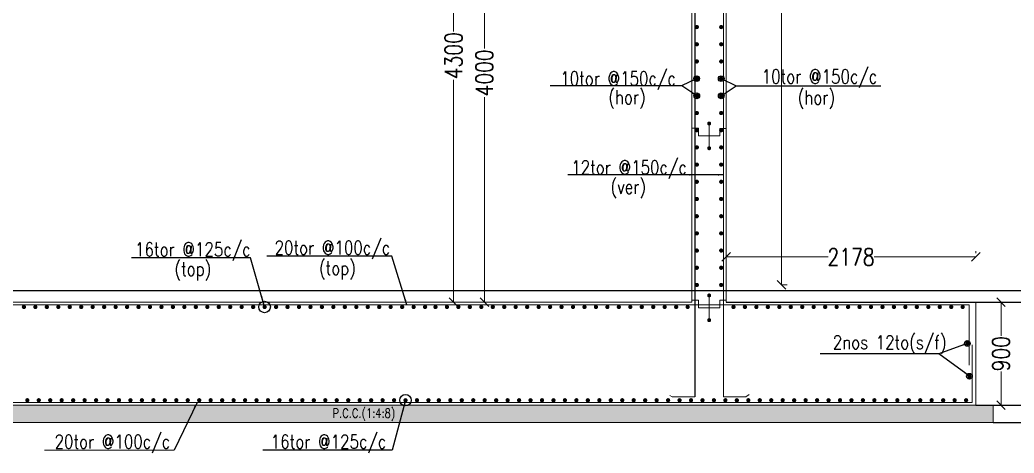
# Model space of a CAD drawing. Header units: millimetres. Extents: x -586673698 to -573385747, y -389867798 to -389752240.
# Drawn here: x -586580574 to -586571900, y -389845039 to -389841259 of the extents above; entities that cross this region are included whole.
import ezdxf
from ezdxf.enums import TextEntityAlignment as Align

# ---------------------------------------------------------------- set-up
doc = ezdxf.new("R2010")
doc.units = ezdxf.units.MM
doc.header["$LTSCALE"] = 100
for name, color, linetype, lineweight in [('dim', 11, 'Continuous', 13), ('FOOTING', 6, 'Continuous', 13), ('REIN', 1, 'Continuous', 20)]:
    doc.layers.add(name, color=color, linetype=linetype, lineweight=lineweight)
doc.layers.add('Layer1', color=7, linetype='Continuous')
doc.layers.add('text', color=7, linetype='Continuous')
doc.styles.add('combine', font='romanc.shx', dxfattribs={"width": 0.8})
doc.styles.add('simplex-0.8', font='simplex.shx', dxfattribs={"width": 0.8})
doc.styles.add('TIMESNEWROMAN', font='times.ttf')
doc.dimstyles.new('75 ISO', dxfattribs={"dimtxt": 100, "dimasz": 75, "dimexe": 75, "dimexo": 0.7, "dimgap": 0.4, "dimtad": 0, "dimtoh": 1, "dimdec": 0, "dimdsep": 46, "dimtxsty": 'combine', "dimblk": 'OBLIQUE', "dimcen": 0, "dimclrd": 11, "dimclre": 2, "dimclrt": 4, "dimadec": 1, "dimazin": 2, "dimtfac": 1, "dimtdec": 0, "dimtmove": 2, "dimatfit": 3, "dimldrblk": 'OBLIQUE', "dimfxl": 0, "dimtolj": 1, "dimtzin": 0, "dimlwd": -1, "dimlwe": -1, "dimarcsym": 0})
doc.dimstyles.new('FOOTINF DIM', dxfattribs={"dimtxt": 250, "dimasz": 40, "dimexe": 50, "dimexo": 80, "dimgap": 35, "dimtad": 1, "dimtoh": 1, "dimdec": 0, "dimzin": 1, "dimdsep": 46, "dimtxsty": 'TIMESNEWROMAN', "dimblk": 'TICK', "dimcen": 2, "dimclrd": 7, "dimclre": 250, "dimclrt": 32, "dimadec": 1, "dimazin": 0, "dimtfac": 1, "dimtdec": 0, "dimtix": 1, "dimtmove": 1, "dimatfit": 3, "dimfxl": 0, "dimlwd": -1, "dimlwe": -1, "dimarcsym": 0})

# ---------------------------------------------------------------- blocks, each defined once
blk = doc.blocks.new('_Oblique')
at = {"color": 0, "linetype": 'ByBlock', "lineweight": -2}
blk.add_line((-0.5, -0.5), (0.5, 0.5), dxfattribs=at)
blk = doc.blocks.new('*D616')
at = {"layer": 'Defpoints', "color": 0, "transparency": 16777216}
for p in [(-586576238.9, -389839721.4), (-586576521.4, -389843721.4), (-586576238.9, -389843721.4)]:
    blk.add_point(p, dxfattribs=at)
at = {"layer": 'dim', "color": 2, "transparency": 16777216}
for p, q in [((-586576520.7, -389839721.4), (-586576571.4, -389839721.4)), ((-586576520.7, -389843721.4), (-586576571.4, -389843721.4))]:
    blk.add_line(p, q, dxfattribs=at)
at = {"layer": 'dim', "color": 11, "transparency": 16777216}
for p, q in [((-586576521.4, -389839721.4), (-586576521.4, -389841509.6)), ((-586576521.4, -389843721.4), (-586576521.4, -389841933.3))]:
    blk.add_line(p, q, dxfattribs=at)
at = {"layer": 'dim', "color": 11, "transparency": 16777216, "xscale": 75, "yscale": 75, "zscale": 75}
for p, rotation in [((-586576521.4, -389839721.4), 90), ((-586576521.4, -389843721.4), 270)]:
    blk.add_blockref('_Oblique', p, dxfattribs=dict(at, rotation=rotation))
at = {"layer": 'dim', "color": 4, "transparency": 16777216, "insert": (-586576521.4, -389841721.4), "char_height": 150, "attachment_point": 5, "rotation": 90, "style": 'simplex-0.8'}
blk.add_mtext('\\A1;4000', dxfattribs=at)
blk = doc.blocks.new('*D617')
at = {"layer": 'Defpoints', "color": 0, "transparency": 16777216}
for p in [(-586574711.1, -389836271.5, -3), (-586573928.9, -389836271.5), (-586574711.1, -389843571.4)]:
    blk.add_point(p, dxfattribs=at)
at = {"layer": 'dim', "color": 2, "transparency": 16777216}
for p, q in [((-586573929.6, -389836271.5), (-586573878.9, -389836271.5)), ((-586573929.6, -389843571.4), (-586573878.9, -389843571.4))]:
    blk.add_line(p, q, dxfattribs=at)
at = {"layer": 'dim', "color": 11, "transparency": 16777216}
for p, q in [((-586573928.9, -389836271.5), (-586573928.9, -389839709.6)), ((-586573928.9, -389843571.4), (-586573928.9, -389840133.3))]:
    blk.add_line(p, q, dxfattribs=at)
at = {"layer": 'dim', "color": 11, "transparency": 16777216, "xscale": 75, "yscale": 75, "zscale": 75}
for p, rotation in [((-586573928.9, -389836271.5), 90), ((-586573928.9, -389843571.4), 270)]:
    blk.add_blockref('_Oblique', p, dxfattribs=dict(at, rotation=rotation))
at = {"layer": 'dim', "color": 4, "transparency": 16777216, "insert": (-586573928.9, -389839921.5), "char_height": 150, "attachment_point": 5, "rotation": 90, "style": 'simplex-0.8'}
blk.add_mtext('\\A1;7300', dxfattribs=at)
blk = doc.blocks.new('*U531')
at = {"layer": 'REIN', "lineweight": 13, "const_width": 18.4}
for points in [[(-97.1, 0, -1), (-115.5, 0, -1)], [(115.5, 0, -1), (97.1, 0, -1)]]:
    blk.add_lwpolyline(points, format="xyb", close=True, dxfattribs=at)
blk = doc.blocks.new('*U530')
at = {"layer": 'Layer1', "color": 0, "linetype": 'ByBlock', "lineweight": -2}
for p in [(0, 7500), (0, 7350), (0, 7200), (0, 7050), (0, 6900), (0, 6750), (0, 6600), (0, 6450), (0, 6300), (0, 6150), (0, 6000), (0, 5850), (0, 5700), (0, 5550), (0, 5400), (0, 5250), (0, 5100), (0, 4950), (0, 4800), (0, 4650), (0, 4500), (0, 4350), (0, 4200), (0, 4050), (0, 3900), (0, 3750), (0, 3600), (0, 3450), (0, 3300), (0, 3150), (0, 3000), (0, 2850), (0, 2700), (0, 2550), (0, 2400), (0, 2250), (0, 2100), (0, 1950), (0, 1800), (0, 1650), (0, 1500), (0, 1350), (0, 1200), (0, 1050), (0, 900), (0, 750), (0, 600), (0, 450), (0, 300), (0, 150), (0, 0)]:
    blk.add_blockref('*U531', p, dxfattribs=at)
blk = doc.blocks.new('*D623')
at = {"layer": 'Defpoints', "color": 0, "transparency": 16777216}
for p in [(-586572236.3, -389843721.4, 1294.5), (-586572236.4, -389844621.4, 1298.9), (-586572013.8, -389844621.4)]:
    blk.add_point(p, dxfattribs=at)
at = {"layer": 'dim', "color": 11, "transparency": 16777216}
for p, q in [((-586572013.8, -389843721.4), (-586572013.8, -389844016.7)), ((-586572013.8, -389844621.4), (-586572013.8, -389844326.1))]:
    blk.add_line(p, q, dxfattribs=at)
at = {"layer": 'dim', "color": 2, "transparency": 16777216}
for p, q in [((-586571974.2, -389843721.4), (-586571963.8, -389843721.4)), ((-586571974.2, -389844621.4), (-586571963.8, -389844621.4))]:
    blk.add_line(p, q, dxfattribs=at)
at = {"layer": 'dim', "color": 11, "transparency": 16777216, "xscale": 75, "yscale": 75, "zscale": 75}
for p, rotation in [((-586572013.8, -389843721.4), 90), ((-586572013.8, -389844621.4), 270)]:
    blk.add_blockref('_Oblique', p, dxfattribs=dict(at, rotation=rotation))
at = {"layer": 'dim', "color": 4, "transparency": 16777216, "insert": (-586572013.8, -389844171.4), "char_height": 150, "attachment_point": 5, "rotation": 90, "style": 'simplex-0.8'}
blk.add_mtext('\\A1;900', dxfattribs=at)
blk = doc.blocks.new('TICK')
at = {"color": 13, "const_width": 0.1}
for points in [[(0, -3), (0, 3)], [(-2.121, -2.121), (2.121, 2.121)], [(-3, 0), (3, 0)]]:
    blk.add_lwpolyline(points, dxfattribs=at)
blk = doc.blocks.new('*D626')
at = {"layer": 'Defpoints', "color": 0, "transparency": 16777216}
for p in [(-586572233.1, -389843327.1), (-586574411.3, -389843571.4, 1280.4), (-586572233.1, -389843721.5, 1284.3)]:
    blk.add_point(p, dxfattribs=at)
at = {"layer": 'dim', "color": 2, "transparency": 16777216}
for p, q in [((-586574411.3, -389843288.4), (-586574411.3, -389843277.1)), ((-586572233.1, -389843293.6), (-586572233.1, -389843277.1))]:
    blk.add_line(p, q, dxfattribs=at)
at = {"layer": 'dim', "color": 11, "transparency": 16777216}
for p, q in [((-586574411.3, -389843327.1), (-586573522.6, -389843327.1)), ((-586572233.1, -389843327.1), (-586573121.8, -389843327.1))]:
    blk.add_line(p, q, dxfattribs=at)
at = {"layer": 'dim', "color": 11, "transparency": 16777216, "xscale": 75, "yscale": 75, "zscale": 75, "rotation": 180}
blk.add_blockref('_Oblique', (-586574411.3, -389843327.1), dxfattribs=at)
at = {"layer": 'dim', "color": 11, "transparency": 16777216, "xscale": 75, "yscale": 75, "zscale": 75}
blk.add_blockref('_Oblique', (-586572233.1, -389843327.1), dxfattribs=at)
at = {"layer": 'dim', "color": 4, "transparency": 16777216, "insert": (-586573322.2, -389843327.1), "char_height": 150, "attachment_point": 5, "style": 'simplex-0.8'}
blk.add_mtext('\\A1;2178', dxfattribs=at)
blk = doc.blocks.new('*D588')
at = {"layer": 'Defpoints', "color": 0, "transparency": 16777216}
for p in [(-586576790.2, -389839421.4, 21.3), (-586576790.2, -389843721.4, 7), (-586576790.2, -389843721.4)]:
    blk.add_point(p, dxfattribs=at)
at = {"layer": 'dim', "color": 11, "transparency": 16777216}
for p, q in [((-586576790.2, -389839421.4), (-586576790.2, -389841359.6)), ((-586576790.2, -389843721.4), (-586576790.2, -389841783.3))]:
    blk.add_line(p, q, dxfattribs=at)
at = {"layer": 'dim', "color": 2, "transparency": 16777216}
for p, q in [((-586576786.8, -389839421.4), (-586576740.2, -389839421.4)), ((-586576789.7, -389843721.4), (-586576740.2, -389843721.4))]:
    blk.add_line(p, q, dxfattribs=at)
at = {"layer": 'dim', "color": 11, "transparency": 16777216, "xscale": 75, "yscale": 75, "zscale": 75}
for p, rotation in [((-586576790.2, -389839421.4), 90), ((-586576790.2, -389843721.4), 270)]:
    blk.add_blockref('_Oblique', p, dxfattribs=dict(at, rotation=rotation))
at = {"layer": 'dim', "color": 4, "transparency": 16777216, "insert": (-586576790.2, -389841571.4), "char_height": 150, "attachment_point": 5, "rotation": 90, "style": 'simplex-0.8'}
blk.add_mtext('\\A1;4300', dxfattribs=at)
blk = doc.blocks.new('R5T')
at = {"layer": 'REIN', "color": 4, "lineweight": 20}
for p, q in [((3073208.5, -1156624.9), (3073208.5, -1156515.7)), ((3073133, -1156537), (3073161, -1156537)), ((3073161, -1156570.3), (3073161, -1156537)), ((3073256.1, -1156570.3), (3073161, -1156570.3)), ((3073283, -1156536.5), (3073256.1, -1156536.5)), ((3073256.1, -1156536.5), (3073256.1, -1156570.3))]:
    blk.add_line(p, q, dxfattribs=at)
at = {"layer": 'REIN', "color": 4, "linetype": 'Continuous', "lineweight": 20, "const_width": 8.82}
for points in [[(3073204.1, -1156515.7, 1), (3073212.9, -1156515.7, 1)], [(3073204.1, -1156624.9, 1), (3073212.9, -1156624.9, 1)]]:
    blk.add_lwpolyline(points, format="xyb", close=True, dxfattribs=at)
blk = doc.blocks.new('*U537')
at = {"layer": 'REIN', "lineweight": 13, "const_width": 18.4}
blk.add_lwpolyline([(9.2, 0, -1), (-9.2, 0, -1)], format="xyb", close=True, dxfattribs=at)

msp = doc.modelspace()

# ---------------------------------------------------------------- hatches: boundary and pattern name
at = {"layer": 'dim', "lineweight": 5}
h = msp.add_hatch(dxfattribs=at)
h.set_pattern_fill('AR-CONC', color=8, angle=180)
h.set_pattern_definition([(50, (-587006494.23, -389844459.12), (182.18467, -15.939086), [19.05, -209.55]), (355, (-587006494.23, -389844459.12), (-35.24342, 191.056845), [15.24, -167.640584]), (100.451445, (-587006479.05, -389844460.45), (146.94125, 175.11775), [16.19001, -178.090245]), (46.1842, (-587006494.23, -389844408.32), (271.07904, -42.04233), [28.575, -314.325]), (96.63556, (-587006471.64, -389844411.83), (237.40413, 247.42612), [24.28502, -267.1356]), (351.18415, (-587006494.23, -389844408.32), (237.40413, 247.42612), [22.85997, -251.45973]), (21, (-587006468.83, -389844421.02), (151.61439, -102.2652), [19.05, -209.55]), (326, (-587006468.83, -389844421.02), (61.80203, 184.18797), [15.24, -167.64]), (71.451445, (-587006456.2, -389844429.54), (213.41642, 81.92277), [16.19001, -178.08994]), (37.5, (-587006494.23, -389844459.12), (3.088603, 84.555039), [0, -165.608, 0, -170.18, 0, -168.275]), (7.5, (-587006494.23, -389844459.12), (66.819663, 100.180575), [0, -97.028, 0, -161.798, 0, -64.135]), (327.5, (-587006550.875, -389844459.12), (135.590595, -5.728744), [0, -63.5, 0, -198.12, 0, -262.89]), (317.5, (-587006576.28, -389844459.12), (148.12918, 25.42649), [0, -82.55, 0, -131.572, 0, -186.69])])
h.paths.add_polyline_path([(-586572082.3, -389844621.4), (-586572082.3, -389844771.4), (-586583961.4, -389844771.4), (-586583961.4, -389844621.4)])
h.paths.add_polyline_path([(-586576937.4, -389844786.4), (-586576937.4, -389844605)])

# ---------------------------------------------------------------- linework, layer by layer
at = {"color": 1}
msp.add_line((-586574686.1, -389835992.5, -1269.5), (-586574686.1, -389844546.4, -1279.3), dxfattribs=at)
for p, q in [((-586582011.1, -389843621.4, -1271), (-586567049.7, -389843621.4, -1271)), ((-586574411.3, -389843721.4, -1271), (-586567000.9, -389843721.4, -1271)), ((-586572082.3, -389844621.4, -1271), (-586568394.8, -389844621.4, -1271)), ((-586572082.3, -389844771.4, -1271), (-586568469.8, -389844771.4, -1271))]:
    msp.add_line(p, q)
at = {"color": 3}
for p, q in [((-586574411.3, -389843721.4, -1271), (-586572536.1, -389843721.4, -1275.5)), ((-586574411.3, -389843721.4, -1271), (-586572233.3, -389843721.4, -1271)), ((-586572233.3, -389844621.4, -1271), (-586572083.3, -389844621.4, -1271))]:
    msp.add_line(p, q, dxfattribs=at)
at = {"color": 11, "lineweight": 5, "elevation": 5172}
msp.add_lwpolyline([(-586579229.2, -389845014.1), (-586579229.2, -389845014.1), (-586580359.6, -389845014.1)], dxfattribs=at)
at = {"layer": 'dim'}
for p, q in [((-586575890, -389841834.5, -1274.1), (-586574800.4, -389841834.5, -1274.1)), ((-586573086.5, -389841834.5, -1315.1), (-586574324.1, -389841834.5, -1274.1))]:
    msp.add_line(p, q, dxfattribs=at)
at = {"layer": 'FOOTING', "color": 3, "linetype": 'Continuous', "lineweight": 9, "ltscale": 0.8}
for p, q in [((-586574411.3, -389843721.4, -1271), (-586574411.3, -389836121.5, -1271)), ((-586572233.1, -389843721.4, -1275.5), (-586572233.3, -389844621.4, -1271))]:
    msp.add_line(p, q, dxfattribs=at)
for points, elevation in [([(-586574711.1, -389843721.4), (-586574711.1, -389839421.4)], -1282.2), ([(-586574436.1, -389843571.4), (-586574464.4, -389843571.4)], -1283.3), ([(-586574711.1, -389843721.4), (-586582011.1, -389843721.4)], -1283.3), ([(-586574411.2, -389844621.4), (-586583886.4, -389844621.4)], -1283.3)]:
    msp.add_lwpolyline(points, dxfattribs=dict(at, elevation=elevation))
at = {"layer": 'FOOTING', "color": 3, "linetype": 'Continuous', "lineweight": 9, "ltscale": 0.8, "elevation": -1271}
msp.add_lwpolyline([(-586572082.3, -389844621.4), (-586583961.4, -389844621.4), (-586583961.4, -389844771.4), (-586572082.3, -389844771.4)], close=True, dxfattribs=at)
at = {"layer": 'REIN', "lineweight": 13}
for p, q in [((-586574436.2, -389844546.4, -1279.3), (-586574436.1, -389835986.4, -1271)), ((-586572290.3, -389843746.4, -1268.2), (-586583861.3, -389843746.4, -1273.5)), ((-586572290.3, -389843746.4, -1268.2), (-586572290.3, -389844272.8, -1281.2)), ((-586572264.4, -389844092.7, -1286.6), (-586572264.4, -389844596.4, -1290.7)), ((-586583836.4, -389844596.2, -1286.3), (-586572264.4, -389844596.4, -1290.7)), ((-586574883, -389844546.4, -1279.3), (-586574903.7, -389844535.1, -2563.5)), ((-586574883, -389844546.4, -1279.3), (-586574686.2, -389844546.4, -1279.3)), ((-586574436.2, -389844546.4, -1279.3), (-586574239.4, -389844546.4, -1279.3)), ((-586574239.4, -389844546.4, -1279.3), (-586574211.9, -389844528.3, -2563.5))]:
    msp.add_line(p, q, dxfattribs=at)
at = {"layer": 'REIN', "lineweight": 13, "const_width": 18.4}
for points, elevation in [([(-586572298.6, -389844081.6, -1), (-586572317, -389844081.6, -1)], -1.3), ([(-586572280.3, -389844368.4, -1), (-586572298.7, -389844368.4, -1)], -1281.3)]:
    msp.add_lwpolyline(points, format="xyb", close=True, dxfattribs=dict(at, elevation=elevation))

# ---------------------------------------------------------------- block references
at = {"layer": 'Layer1', "xscale": -1}
msp.add_blockref('*U530', (-586574561.5, -389843571.6, -1274.1), dxfattribs=at)
at = {"layer": 'Layer1', "color": 0, "linetype": 'ByBlock', "lineweight": -2, "extrusion": (0, 0, -1), "zscale": -1}
for p in [(586580539, -389843763.7, 1.3), (586580439, -389843763.7, 1.3), (586580339, -389843763.7, 1.3), (586580239, -389843763.7, 1.3), (586580139, -389843763.7, 1.3), (586580039, -389843763.7, 1.3), (586579939, -389843763.7, 1.3), (586579839, -389843763.7, 1.3), (586579739, -389843763.7, 1.3), (586579639, -389843763.7, 1.3), (586579539, -389843763.7, 1.3), (586579439, -389843763.7, 1.3), (586579339, -389843763.7, 1.3), (586579239, -389843763.7, 1.3), (586579139, -389843763.7, 1.3), (586579039, -389843763.7, 1.3), (586578939, -389843763.7, 1.3), (586578839, -389843763.7, 1.3), (586578739, -389843763.7, 1.3), (586578639, -389843763.7, 1.3), (586578539, -389843763.7, 1.3), (586578439, -389843763.7, 1.3), (586578339, -389843763.7, 1.3), (586578239, -389843763.7, 1.3), (586578139, -389843763.7, 1.3), (586578039, -389843763.7, 1.3), (586577939, -389843763.7, 1.3), (586577839, -389843763.7, 1.3), (586577739, -389843763.7, 1.3), (586577639, -389843763.7, 1.3), (586577539, -389843763.7, 1.3), (586577439, -389843763.7, 1.3), (586577339, -389843763.7, 1.3), (586577239, -389843763.7, 1.3), (586577139, -389843763.7, 1.3), (586577039, -389843763.7, 1.3), (586576948.2, -389843763.7, 1.3), (586576848.2, -389843763.7, 1.3), (586576748.2, -389843763.7, 1.3), (586576748.2, -389843763.7, 1.3), (586576648.2, -389843763.7, 1.3), (586576548.2, -389843763.7, 1.3), (586576448.2, -389843763.7, 1.3), (586576348.2, -389843763.7, 1.3), (586576248.2, -389843763.7, 1.3), (586576148.2, -389843763.7, 1.3), (586576048.2, -389843763.7, 1.3), (586575948.2, -389843763.7, 1.3), (586575848.2, -389843763.7, 1.3), (586575748.2, -389843763.7, 1.3), (586575648.2, -389843763.7, 1.3), (586575548.2, -389843763.7, 1.3), (586575448.2, -389843763.7, 1.3), (586575348.2, -389843763.7, 1.3), (586575248.2, -389843763.7, 1.3), (586575148.2, -389843763.7, 1.3), (586575048.2, -389843763.7, 1.3), (586574948.2, -389843763.7, 1.3), (586574848.2, -389843763.7, 1.3), (586574748.2, -389843763.7, 1.3), (586574348.2, -389843763.7, 1.3), (586574248.2, -389843763.7, 1.3), (586574148.2, -389843763.7, 1.3), (586574048.2, -389843763.7, 1.3), (586573948.2, -389843763.7, 1.3), (586573848.2, -389843763.7, 1.3), (586573748.2, -389843763.7, 1.3), (586573648.2, -389843763.7, 1.3), (586573548.2, -389843763.7, 1.3), (586573448.2, -389843763.7, 1.3), (586573348.2, -389843763.7, 1.3), (586573248.2, -389843763.7, 1.3), (586573148.2, -389843763.7, 1.3), (586573048.2, -389843763.7, 1.3), (586572948.2, -389843763.7, 1.3), (586572848.2, -389843763.7, 1.3), (586572748.2, -389843763.7, 1.3), (586572648.2, -389843763.7, 1.3), (586572548.2, -389843763.7, 1.3), (586572448.2, -389843763.7, 1.3), (586572348.2, -389843763.7, 1.3), (586580509.5, -389844577.6, 1.3), (586580409.5, -389844577.6, 1.3), (586580309.5, -389844577.6, 1.3), (586580209.5, -389844577.6, 1.3), (586580109.5, -389844577.6, 1.3), (586580009.5, -389844577.6, 1.3), (586579909.5, -389844577.6, 1.3), (586579809.5, -389844577.6, 1.3), (586579709.5, -389844577.6, 1.3), (586579609.5, -389844577.6, 1.3), (586579509.5, -389844577.6, 1.3), (586579409.5, -389844577.6, 1.3), (586579309.5, -389844577.6, 1.3), (586579209.5, -389844577.6, 1.3), (586579109.5, -389844577.6, 1.3), (586579009.5, -389844577.6, 1.3), (586578909.5, -389844577.6, 1.3), (586578809.5, -389844577.6, 1.3), (586578709.5, -389844577.6, 1.3), (586578609.5, -389844577.6, 1.3), (586578509.5, -389844577.6, 1.3), (586578409.5, -389844577.6, 1.3), (586578309.5, -389844577.6, 1.3), (586578209.5, -389844577.6, 1.3), (586578109.5, -389844577.6, 1.3), (586578009.5, -389844577.6, 1.3), (586577909.5, -389844577.6, 1.3), (586577809.5, -389844577.6, 1.3), (586577709.5, -389844577.6, 1.3), (586577609.5, -389844577.6, 1.3), (586577509.5, -389844577.6, 1.3), (586577409.5, -389844577.6, 1.3), (586577309.5, -389844577.6, 1.3), (586577209.5, -389844577.6, 1.3), (586577109.5, -389844577.6, 1.3), (586577009.5, -389844577.6, 1.3), (586576918.7, -389844577.6, 1.3), (586576818.7, -389844577.6, 1.3), (586576718.7, -389844577.6, 1.3), (586576718.7, -389844577.6, 1.3), (586576618.7, -389844577.6, 1.3), (586576518.7, -389844577.6, 1.3), (586576418.7, -389844577.6, 1.3), (586576318.7, -389844577.6, 1.3), (586576218.7, -389844577.6, 1.3), (586576118.7, -389844577.6, 1.3), (586576018.7, -389844577.6, 1.3), (586575918.7, -389844577.6, 1.3), (586575818.7, -389844577.6, 1.3), (586575718.7, -389844577.6, 1.3), (586575618.7, -389844577.6, 1.3), (586575518.7, -389844577.6, 1.3), (586575418.7, -389844577.6, 1.3), (586575318.7, -389844577.6, 1.3), (586575218.7, -389844577.6, 1.3), (586575118.7, -389844577.6, 1.3), (586575018.7, -389844577.6, 1.3), (586574918.7, -389844577.6, 1.3), (586574818.7, -389844577.6, 1.3), (586574718.7, -389844577.6, 1.3), (586574618.7, -389844577.6, 1.3), (586574518.7, -389844577.6, 1.3), (586574418.7, -389844577.6, 1.3), (586574318.7, -389844577.6, 1.3), (586574218.7, -389844577.6, 1.3), (586574118.7, -389844577.6, 1.3), (586574018.7, -389844577.6, 1.3), (586573918.7, -389844577.6, 1.3), (586573818.7, -389844577.6, 1.3), (586573718.7, -389844577.6, 1.3), (586573618.7, -389844577.6, 1.3), (586573518.7, -389844577.6, 1.3), (586573418.7, -389844577.6, 1.3), (586573318.7, -389844577.6, 1.3), (586573218.7, -389844577.6, 1.3), (586573118.7, -389844577.6, 1.3), (586573018.7, -389844577.6, 1.3), (586572918.7, -389844577.6, 1.3), (586572818.7, -389844577.6, 1.3), (586572718.7, -389844577.6, 1.3), (586572618.7, -389844577.6, 1.3), (586572518.7, -389844577.6, 1.3), (586572418.7, -389844577.6, 1.3), (586572318.7, -389844577.6, 1.3)]:
    msp.add_blockref('*U537', p, dxfattribs=at)
at = {"layer": 'text', "color": 7, "xscale": -1.97445126585514, "yscale": 1.97445126585514, "zscale": 1.97445126585514}
for p in [(-580506659.9, -387558679.2, -1271), (-580506659.9, -387560179.2, -1271)]:
    msp.add_blockref('R5T', p, dxfattribs=at)

# ---------------------------------------------------------------- texts
at = {"layer": 'text', "color": 4, "style": 'simplex-0.8', "width": 0.8}
for s, height, p in [('10tor @150c/c', 119.993, (-586574851.1, -389841866.2, -1274.1)), ('10tor @150c/c', 119.993, (-586573093.8, -389841848.7, -1274.1)), ('(hor)', 119.99, (-586575114.8, -389842029.5, -1274.1)), ('(hor)', 119.99, (-586573462.6, -389842032, -1274.1)), ('12tor @150c/c', 119.993, (-586574755.3, -389842641.4, -1267.9)), ('(ver)', 119.99, (-586575112, -389842811.6, -2555.3)), ('16tor @125c/c', 119.993, (-586578561, -389843357.6, 26.2)), ('20tor @100c/c', 119.993, (-586577343.8, -389843342.8, 1320.3)), ('(top)', 119.99, (-586578905.2, -389843527.5, 26.2)), ('(top)', 119.99, (-586577643.6, -389843520.2, 1320.3)), ('2nos 12to(s/f)', 119.993, (-586572490.1, -389844167.9, -1272.3)), ('20tor @100c/c', 119.993, (-586579263.4, -389845034.8, 5171.8)), ('16tor @125c/c', 119.993, (-586577377.3, -389845034.8, 5171.8))]:
    msp.add_text(s, height=height, dxfattribs=at).set_placement(p, align=Align.BOTTOM_RIGHT)
at = {"layer": 'text', "style": 'simplex-0.8', "width": 0.8}
msp.add_text('P.C.C.(1:4:8)', height=79.361, dxfattribs=at).set_placement((-586577572.8, -389844690, -2572.8), align=Align.MIDDLE_CENTER)

# ---------------------------------------------------------------- dimensions: what is measured, and where the dimension line sits
at = {"layer": 'dim'}
for base, p1, p2, angle, picture, middle in [((-586573928.9, -389836271.5, -1268), (-586574711.1, -389843571.4, -1268), (-586574711.1, -389836271.5, -1271), 90, '*D617', (-586573928.9, -389839921.5, -1268)), ((-586576790.2, -389843721.4, -1290.3), (-586576790.2, -389839421.4, -1269), (-586576790.2, -389843721.4, -1283.3), 90, '*D588', (-586576790.2, -389841571.4, -1290.3)), ((-586576521.4, -389843721.4, -1268), (-586576238.9, -389839721.4, -1268), (-586576238.9, -389843721.4, -1268), 90, '*D616', (-586576521.4, -389841721.4, -1268)), ((-586572233.1, -389843327.1, -2555.3), (-586574411.3, -389843571.4, -1274.9), (-586572233.1, -389843721.5, -1271), 180, '*D626', (-586573322.2, -389843327.1, -2555.3)), ((-586572013.8, -389844621.4, -2570.9), (-586572236.3, -389843721.4, -1276.5), (-586572236.4, -389844621.4, -1272), 90, '*D623', (-586572013.8, -389844171.4, -2570.9))]:
    dim = msp.add_linear_dim(base=base, p1=p1, p2=p2, angle=angle, dimstyle='75 ISO', override={"dimtxt": 150, "dimexe": 50, "dimtxsty": 'simplex-0.8', "dimtmove": 1}, dxfattribs=at)
    dim.commit()
    dim.dimension.update_dxf_attribs({"geometry": picture, "text_midpoint": middle})

# ---------------------------------------------------------------- leaders
at = {"color": 13, "lineweight": 5}
for points, override in [([(-586574669.3, -389841771.6, -1286.4), (-586574800.4, -389841834.5, -1286.4), (-586575948.1, -389841834.5, -1286.4)], {"dimasz": 50, "dimtad": 0, "dimclrd": 11, "dimldrblk": 'Origin', "dimfxl": 100, "dimfxlon": 1, "dimarcsym": 1}), ([(-586574455.2, -389841771.6, -1286.4), (-586574324.1, -389841834.5, -1286.4), (-586573063.5, -389841834.5, -1286.4)], {"dimasz": 50, "dimtad": 0, "dimclrd": 11, "dimldrblk": 'Origin', "dimfxl": 100, "dimfxlon": 1, "dimarcsym": 1}), ([(-586574668.9, -389841921.6, -1286.4), (-586574800, -389841834.5, -1286.4)], {"dimasz": 50, "dimtad": 0, "dimclrd": 11, "dimldrblk": 'Origin', "dimfxl": 100, "dimfxlon": 1, "dimarcsym": 1}), ([(-586574455.2, -389841921.6, -1286.4), (-586574324.1, -389841834.5, -1286.4)], {"dimasz": 50, "dimtad": 0, "dimclrd": 11, "dimldrblk": 'Origin', "dimfxl": 100, "dimfxlon": 1, "dimarcsym": 1}), ([(-586574684.2, -389842610.2, -1280.2), (-586575793.6, -389842610.2, -1280.2)], {"dimasz": 50, "dimtad": 0, "dimclrd": 11, "dimfxl": 100, "dimfxlon": 1, "dimarcsym": 1}), ([(-586574434.2, -389842610.2, -1280.2), (-586574916.4, -389842610.2, -1280.2)], {"dimasz": 50, "dimtad": 0, "dimclrd": 11, "dimfxl": 100, "dimfxlon": 1, "dimarcsym": 1}), ([(-586578439, -389843763.7, 14.1), (-586578561, -389843333.9, 14.1), (-586579599.2, -389843333.9, 14.1)], {"dimasz": 100, "dimtad": 0, "dimclrd": 11, "dimldrblk": 'Origin', "dimfxl": 100, "dimfxlon": 1, "dimarcsym": 1}), ([(-586577197.8, -389843746.4, 1308.2), (-586577329.4, -389843319, 1308.2), (-586578420.4, -389843319, 1308.2)], {"dimasz": 50, "dimtad": 0, "dimclrd": 11, "dimfxl": 100, "dimfxlon": 1, "dimarcsym": 1}), ([(-586572307.8, -389844081.6, -1279.9), (-586572557.1, -389844171.3, -1279.9), (-586573592.9, -389844171.3, -1279.9)], {"dimasz": 50, "dimtad": 0, "dimclrd": 11, "dimldrblk": 'Origin', "dimfxl": 100, "dimfxlon": 1, "dimarcsym": 1}), ([(-586572289.5, -389844368.4, -1278.7), (-586572557.1, -389844171.3, -1278.7)], {"dimasz": 50, "dimtad": 0, "dimclrd": 11, "dimldrblk": 'Origin', "dimfxl": 100, "dimfxlon": 1, "dimarcsym": 1}), ([(-586579028.5, -389844596.3, 5175.7), (-586579229.2, -389845014.1, 5175.7)], {"dimasz": 50, "dimtad": 0, "dimclrd": 11, "dimfxl": 100, "dimfxlon": 1, "dimarcsym": 1}), ([(-586577209.5, -389844577.6, 5172), (-586577324.9, -389845014.1, 5172), (-586578455.2, -389845014.1, 5172)], {"dimasz": 100, "dimtad": 0, "dimclrd": 11, "dimldrblk": 'Origin', "dimfxl": 100, "dimfxlon": 1, "dimarcsym": 1})]:
    msp.add_leader(points, dimstyle='FOOTINF DIM', override=override, dxfattribs=at)

doc.saveas('drawing.dxf')
